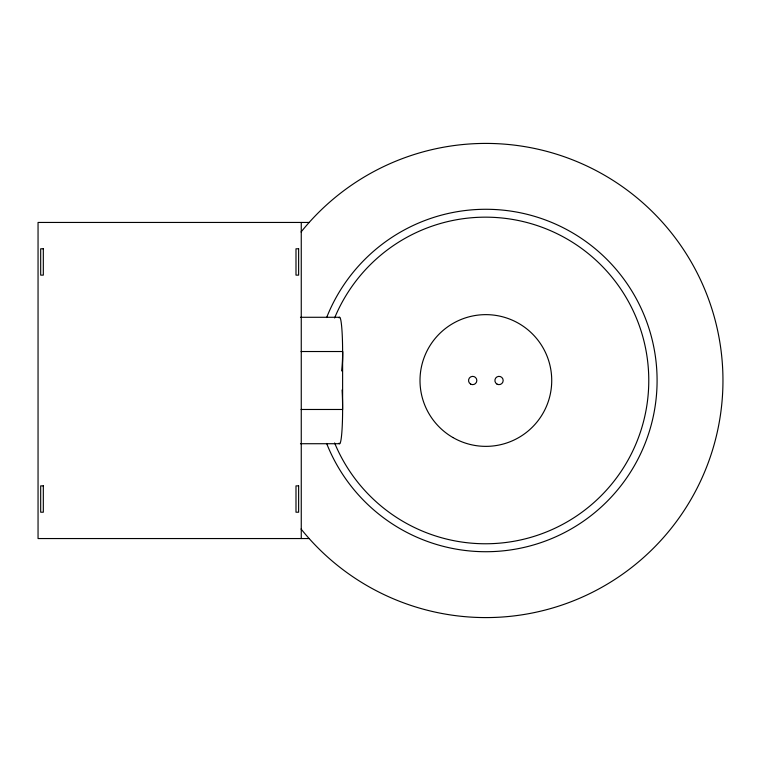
<?xml version="1.0" encoding="UTF-8"?>
<svg xmlns="http://www.w3.org/2000/svg" width="761" height="761" viewBox="0 0 761 761"><rect width="100%" height="100%" fill="white"/><g stroke="black" fill="none" stroke-linecap="round" stroke-linejoin="round"><path stroke-width="1.14" d="M309.156 222.45L38.05 222.45L38.05 538.55L309.156 538.55M300.462 317.28L339.625 317.28M301.061 351.525L342.612 351.525L342.612 409.475A34.245 2.987 90 0 1 339.083 443.149M301.061 409.475L342.612 409.475A34.245 2.987 -90 0 0 342.079 389.955M300.462 443.72L339.625 443.72M301.261 222.45L301.261 538.55M326.631 317.556A171.225 171.225 0 0 1 589.366 244.1A171.225 171.225 0 0 1 589.366 516.9A171.225 171.225 0 0 1 326.631 443.444M334.602 317.974A163.301 163.301 0 0 1 584.886 250.911A163.301 163.301 0 0 1 584.886 510.022A163.301 163.301 0 0 1 334.602 442.959M301.061 231.991A237.08 237.08 0 0 1 647.345 206.906A237.08 237.08 0 0 1 647.345 554.094A237.08 237.08 0 0 1 301.061 529.009M342.612 351.525A34.245 2.987 90 0 1 342.079 371.045M339.083 317.851A34.245 2.987 -90 0 1 342.127 332.871A34.245 2.987 -90 0 1 342.089 370.902M43.32 248.79L40.685 248.79L40.685 275.13L43.32 275.13L43.32 248.79M298.626 248.79L295.991 248.79L295.991 275.13L298.626 275.13L298.626 248.79M43.32 485.87L40.685 485.87L40.685 512.21L43.32 512.21L43.32 485.87M298.626 485.87L295.991 485.87L295.991 512.21L298.626 512.21L298.626 485.87M452.938 437.537A65.855 65.855 0 0 0 551.725 380.5A65.855 65.855 0 0 0 452.938 323.463A65.855 65.855 0 0 0 452.938 437.537M496.971 384.086A4.138 4.138 0 0 0 503.173 380.5A4.138 4.138 0 0 0 496.971 376.914A4.138 4.138 0 0 0 496.971 384.086M470.631 384.086A4.138 4.138 0 0 0 476.833 380.5A4.138 4.138 0 0 0 470.631 376.914A4.138 4.138 0 0 0 470.631 384.086"/></g></svg>
